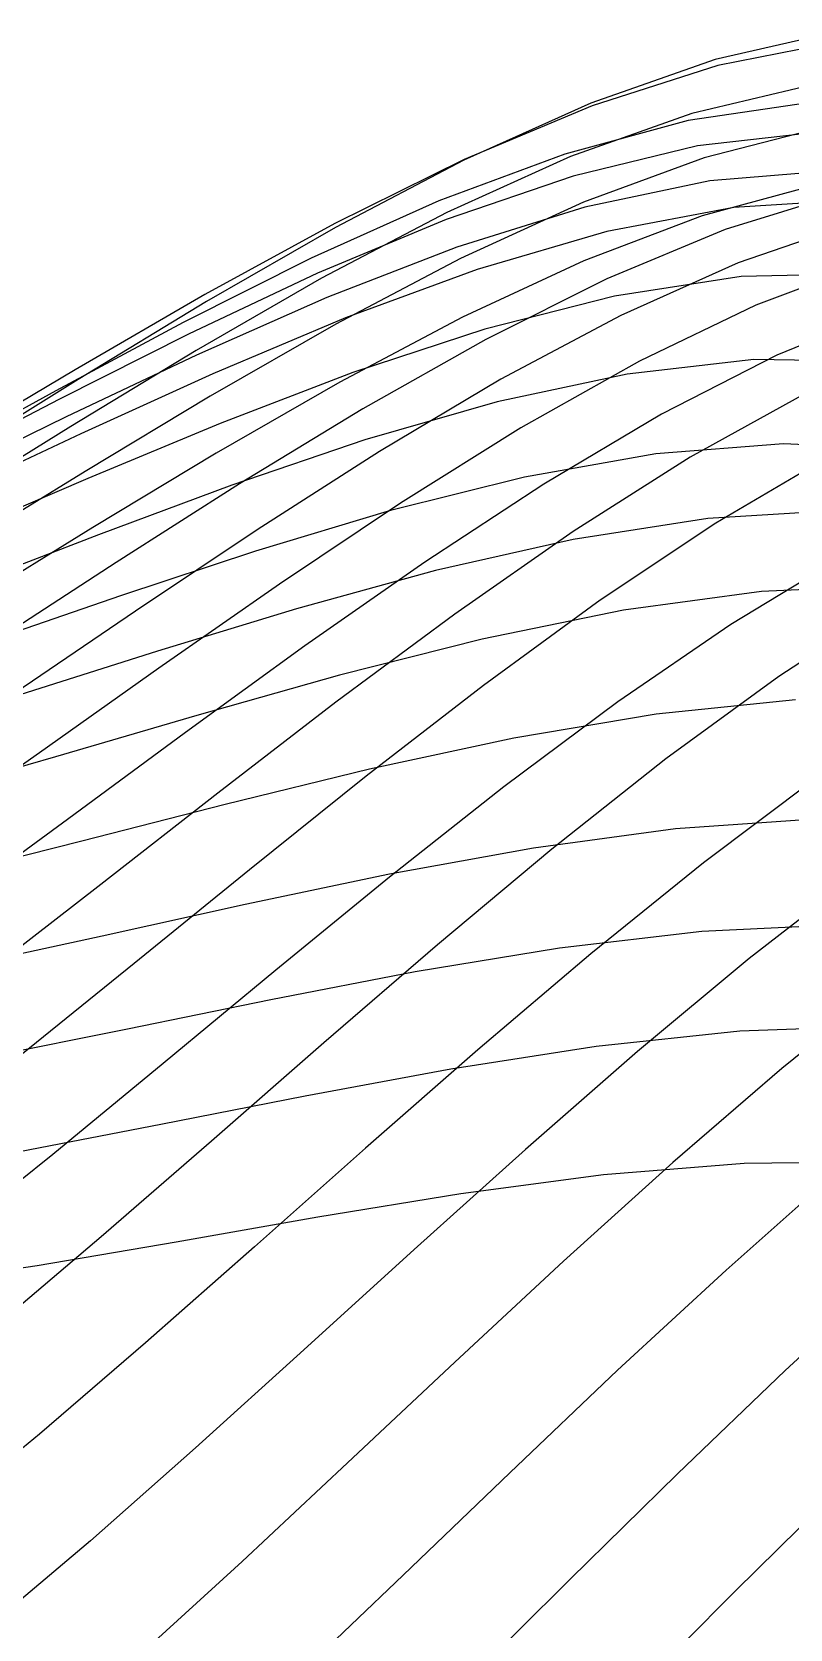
# Model space of a CAD drawing. Extents: x -607 to 1285, y -867 to 355.
# Drawn here: x 70.9 to 188.1, y 106.5 to 353.6 of the extents above; entities that cross this region are included whole.
import ezdxf

# ---------------------------------------------------------------- set-up
doc = ezdxf.new("R2010")
doc.units = 0
for name, color, linetype in [('0_100', 7, 'CONTINUOUS'), ('0_1028', 7, 'CONTINUOUS'), ('0_1029', 7, 'CONTINUOUS'), ('0_1030', 7, 'CONTINUOUS'), ('0_1031', 7, 'CONTINUOUS'), ('0_1032', 7, 'CONTINUOUS'), ('0_1033', 7, 'CONTINUOUS'), ('0_1034', 7, 'CONTINUOUS'), ('0_1132', 7, 'CONTINUOUS'), ('0_1133', 7, 'CONTINUOUS'), ('0_1134', 7, 'CONTINUOUS'), ('0_1135', 7, 'CONTINUOUS'), ('0_1136', 7, 'CONTINUOUS'), ('0_1137', 7, 'CONTINUOUS'), ('0_1138', 7, 'CONTINUOUS'), ('0_1236', 7, 'CONTINUOUS'), ('0_1237', 7, 'CONTINUOUS'), ('0_1238', 7, 'CONTINUOUS'), ('0_1239', 7, 'CONTINUOUS'), ('0_1240', 7, 'CONTINUOUS'), ('0_1241', 7, 'CONTINUOUS'), ('0_1242', 7, 'CONTINUOUS'), ('0_1340', 7, 'CONTINUOUS'), ('0_1341', 7, 'CONTINUOUS'), ('0_1342', 7, 'CONTINUOUS'), ('0_1343', 7, 'CONTINUOUS'), ('0_1344', 7, 'CONTINUOUS'), ('0_1345', 7, 'CONTINUOUS'), ('0_1346', 7, 'CONTINUOUS'), ('0_1443', 7, 'CONTINUOUS'), ('0_1444', 7, 'CONTINUOUS'), ('0_1445', 7, 'CONTINUOUS'), ('0_1446', 7, 'CONTINUOUS'), ('0_1447', 7, 'CONTINUOUS'), ('0_1448', 7, 'CONTINUOUS'), ('0_1449', 7, 'CONTINUOUS'), ('0_1547', 7, 'CONTINUOUS'), ('0_1548', 7, 'CONTINUOUS'), ('0_1549', 7, 'CONTINUOUS'), ('0_1550', 7, 'CONTINUOUS'), ('0_1551', 7, 'CONTINUOUS'), ('0_1552', 7, 'CONTINUOUS'), ('0_1553', 7, 'CONTINUOUS'), ('0_1651', 7, 'CONTINUOUS'), ('0_1652', 7, 'CONTINUOUS'), ('0_1653', 7, 'CONTINUOUS'), ('0_1654', 7, 'CONTINUOUS'), ('0_1655', 7, 'CONTINUOUS'), ('0_1656', 7, 'CONTINUOUS'), ('0_1657', 7, 'CONTINUOUS'), ('0_1755', 7, 'CONTINUOUS'), ('0_1756', 7, 'CONTINUOUS'), ('0_1757', 7, 'CONTINUOUS'), ('0_1758', 7, 'CONTINUOUS'), ('0_1759', 7, 'CONTINUOUS'), ('0_1760', 7, 'CONTINUOUS'), ('0_1761', 7, 'CONTINUOUS'), ('0_1858', 7, 'CONTINUOUS'), ('0_1859', 7, 'CONTINUOUS'), ('0_1860', 7, 'CONTINUOUS'), ('0_1861', 7, 'CONTINUOUS'), ('0_1862', 7, 'CONTINUOUS'), ('0_1863', 7, 'CONTINUOUS'), ('0_1864', 7, 'CONTINUOUS'), ('0_1962', 7, 'CONTINUOUS'), ('0_1963', 7, 'CONTINUOUS'), ('0_1964', 7, 'CONTINUOUS'), ('0_1965', 7, 'CONTINUOUS'), ('0_1966', 7, 'CONTINUOUS'), ('0_1967', 7, 'CONTINUOUS'), ('0_1968', 7, 'CONTINUOUS'), ('0_198', 7, 'CONTINUOUS'), ('0_199', 7, 'CONTINUOUS'), ('0_200', 7, 'CONTINUOUS'), ('0_201', 7, 'CONTINUOUS'), ('0_202', 7, 'CONTINUOUS'), ('0_203', 7, 'CONTINUOUS'), ('0_2066', 7, 'CONTINUOUS'), ('0_2067', 7, 'CONTINUOUS'), ('0_2068', 7, 'CONTINUOUS'), ('0_2069', 7, 'CONTINUOUS'), ('0_2070', 7, 'CONTINUOUS'), ('0_2071', 7, 'CONTINUOUS'), ('0_2072', 7, 'CONTINUOUS'), ('0_2170', 7, 'CONTINUOUS'), ('0_2171', 7, 'CONTINUOUS'), ('0_2172', 7, 'CONTINUOUS'), ('0_2173', 7, 'CONTINUOUS'), ('0_2174', 7, 'CONTINUOUS'), ('0_2175', 7, 'CONTINUOUS'), ('0_2176', 7, 'CONTINUOUS'), ('0_2274', 7, 'CONTINUOUS'), ('0_2275', 7, 'CONTINUOUS'), ('0_2276', 7, 'CONTINUOUS'), ('0_2277', 7, 'CONTINUOUS'), ('0_2278', 7, 'CONTINUOUS'), ('0_2279', 7, 'CONTINUOUS'), ('0_2280', 7, 'CONTINUOUS'), ('0_2281', 7, 'CONTINUOUS'), ('0_2378', 7, 'CONTINUOUS'), ('0_2379', 7, 'CONTINUOUS'), ('0_2380', 7, 'CONTINUOUS'), ('0_2381', 7, 'CONTINUOUS'), ('0_2382', 7, 'CONTINUOUS'), ('0_2383', 7, 'CONTINUOUS'), ('0_2384', 7, 'CONTINUOUS'), ('0_2385', 7, 'CONTINUOUS'), ('0_2483', 7, 'CONTINUOUS'), ('0_2484', 7, 'CONTINUOUS'), ('0_2485', 7, 'CONTINUOUS'), ('0_2486', 7, 'CONTINUOUS'), ('0_2487', 7, 'CONTINUOUS'), ('0_2488', 7, 'CONTINUOUS'), ('0_2489', 7, 'CONTINUOUS'), ('0_2587', 7, 'CONTINUOUS'), ('0_2588', 7, 'CONTINUOUS'), ('0_2589', 7, 'CONTINUOUS'), ('0_2590', 7, 'CONTINUOUS'), ('0_2591', 7, 'CONTINUOUS'), ('0_2592', 7, 'CONTINUOUS'), ('0_2593', 7, 'CONTINUOUS'), ('0_2691', 7, 'CONTINUOUS'), ('0_2692', 7, 'CONTINUOUS'), ('0_2693', 7, 'CONTINUOUS'), ('0_2694', 7, 'CONTINUOUS'), ('0_2695', 7, 'CONTINUOUS'), ('0_2696', 7, 'CONTINUOUS'), ('0_2697', 7, 'CONTINUOUS'), ('0_2698', 7, 'CONTINUOUS'), ('0_2794', 7, 'CONTINUOUS'), ('0_2795', 7, 'CONTINUOUS'), ('0_2796', 7, 'CONTINUOUS'), ('0_2797', 7, 'CONTINUOUS'), ('0_2798', 7, 'CONTINUOUS'), ('0_2799', 7, 'CONTINUOUS'), ('0_2800', 7, 'CONTINUOUS'), ('0_2801', 7, 'CONTINUOUS'), ('0_2898', 7, 'CONTINUOUS'), ('0_2899', 7, 'CONTINUOUS'), ('0_2900', 7, 'CONTINUOUS'), ('0_2901', 7, 'CONTINUOUS'), ('0_2902', 7, 'CONTINUOUS'), ('0_2903', 7, 'CONTINUOUS'), ('0_2904', 7, 'CONTINUOUS'), ('0_2905', 7, 'CONTINUOUS'), ('0_3002', 7, 'CONTINUOUS'), ('0_3003', 7, 'CONTINUOUS'), ('0_3004', 7, 'CONTINUOUS'), ('0_3005', 7, 'CONTINUOUS'), ('0_3006', 7, 'CONTINUOUS'), ('0_3007', 7, 'CONTINUOUS'), ('0_3008', 7, 'CONTINUOUS'), ('0_3009', 7, 'CONTINUOUS'), ('0_302', 7, 'CONTINUOUS'), ('0_303', 7, 'CONTINUOUS'), ('0_304', 7, 'CONTINUOUS'), ('0_305', 7, 'CONTINUOUS'), ('0_306', 7, 'CONTINUOUS'), ('0_307', 7, 'CONTINUOUS'), ('0_3106', 7, 'CONTINUOUS'), ('0_3107', 7, 'CONTINUOUS'), ('0_3108', 7, 'CONTINUOUS'), ('0_3109', 7, 'CONTINUOUS'), ('0_3110', 7, 'CONTINUOUS'), ('0_3111', 7, 'CONTINUOUS'), ('0_3112', 7, 'CONTINUOUS'), ('0_3211', 7, 'CONTINUOUS'), ('0_3212', 7, 'CONTINUOUS'), ('0_3213', 7, 'CONTINUOUS'), ('0_3214', 7, 'CONTINUOUS'), ('0_3215', 7, 'CONTINUOUS'), ('0_3315', 7, 'CONTINUOUS'), ('0_3316', 7, 'CONTINUOUS'), ('0_3317', 7, 'CONTINUOUS'), ('0_3318', 7, 'CONTINUOUS'), ('0_3420', 7, 'CONTINUOUS'), ('0_3421', 7, 'CONTINUOUS'), ('0_406', 7, 'CONTINUOUS'), ('0_407', 7, 'CONTINUOUS'), ('0_408', 7, 'CONTINUOUS'), ('0_409', 7, 'CONTINUOUS'), ('0_410', 7, 'CONTINUOUS'), ('0_411', 7, 'CONTINUOUS'), ('0_510', 7, 'CONTINUOUS'), ('0_511', 7, 'CONTINUOUS'), ('0_512', 7, 'CONTINUOUS'), ('0_513', 7, 'CONTINUOUS'), ('0_514', 7, 'CONTINUOUS'), ('0_515', 7, 'CONTINUOUS'), ('0_613', 7, 'CONTINUOUS'), ('0_614', 7, 'CONTINUOUS'), ('0_615', 7, 'CONTINUOUS'), ('0_616', 7, 'CONTINUOUS'), ('0_617', 7, 'CONTINUOUS'), ('0_618', 7, 'CONTINUOUS'), ('0_619', 7, 'CONTINUOUS'), ('0_717', 7, 'CONTINUOUS'), ('0_718', 7, 'CONTINUOUS'), ('0_719', 7, 'CONTINUOUS'), ('0_720', 7, 'CONTINUOUS'), ('0_721', 7, 'CONTINUOUS'), ('0_722', 7, 'CONTINUOUS'), ('0_820', 7, 'CONTINUOUS'), ('0_821', 7, 'CONTINUOUS'), ('0_822', 7, 'CONTINUOUS'), ('0_823', 7, 'CONTINUOUS'), ('0_824', 7, 'CONTINUOUS'), ('0_825', 7, 'CONTINUOUS'), ('0_826', 7, 'CONTINUOUS'), ('0_924', 7, 'CONTINUOUS'), ('0_925', 7, 'CONTINUOUS'), ('0_926', 7, 'CONTINUOUS'), ('0_927', 7, 'CONTINUOUS'), ('0_928', 7, 'CONTINUOUS'), ('0_929', 7, 'CONTINUOUS'), ('0_930', 7, 'CONTINUOUS'), ('0_94', 7, 'CONTINUOUS'), ('0_95', 7, 'CONTINUOUS'), ('0_96', 7, 'CONTINUOUS'), ('0_97', 7, 'CONTINUOUS'), ('0_98', 7, 'CONTINUOUS'), ('0_99', 7, 'CONTINUOUS')]:
    doc.layers.add(name, color=color, linetype=linetype)

msp = doc.modelspace()

# ---------------------------------------------------------------- linework, layer by layer
at = {"layer": '0_100'}
msp.add_polyline3d([(71.693, 162.6925, -3530.8328), (50.9012, 159.6622, -3522.869)], dxfattribs=at)
at = {"layer": '0_1028'}
msp.add_polyline3d([(199.4863, 316.154, -3297.6125), (180.5701, 315.7097, -3287.9844)], dxfattribs=at)
at = {"layer": '0_1029'}
msp.add_polyline3d([(180.5701, 315.7097, -3287.9844), (160.9859, 312.6982, -3278.837)], dxfattribs=at)
at = {"layer": '0_1030'}
msp.add_polyline3d([(160.9859, 312.6982, -3278.837), (140.9107, 307.595, -3270.1084)], dxfattribs=at)
at = {"layer": '0_1031'}
msp.add_polyline3d([(140.9107, 307.595, -3270.1084), (120.5214, 300.8757, -3261.737)], dxfattribs=at)
at = {"layer": '0_1032'}
msp.add_polyline3d([(120.5214, 300.8757, -3261.737), (99.9948, 293.0161, -3253.6616)], dxfattribs=at)
at = {"layer": '0_1033'}
msp.add_polyline3d([(99.9948, 293.0161, -3253.6616), (79.5079, 284.4914, -3245.8203)], dxfattribs=at)
at = {"layer": '0_1034'}
msp.add_polyline3d([(79.5079, 284.4914, -3245.8203), (59.2376, 275.7775, -3238.152)], dxfattribs=at)
at = {"layer": '0_1132'}
msp.add_polyline3d([(198.386, 327.578, -3262.4602), (179.407, 326.4195, -3252.764)], dxfattribs=at)
at = {"layer": '0_1133'}
msp.add_polyline3d([(179.407, 326.4195, -3252.764), (159.7969, 322.6694, -3243.6267)], dxfattribs=at)
at = {"layer": '0_1134'}
msp.add_polyline3d([(159.7969, 322.6694, -3243.6267), (139.7257, 316.8095, -3234.9727)], dxfattribs=at)
at = {"layer": '0_1135'}
msp.add_polyline3d([(139.7257, 316.8095, -3234.9727), (119.3638, 309.3222, -3226.726)], dxfattribs=at)
at = {"layer": '0_1136'}
msp.add_polyline3d([(119.3638, 309.3222, -3226.726), (98.8815, 300.6895, -3218.811)], dxfattribs=at)
at = {"layer": '0_1137'}
msp.add_polyline3d([(98.8815, 300.6895, -3218.811), (78.4491, 291.3937, -3211.1516)], dxfattribs=at)
at = {"layer": '0_1138'}
msp.add_polyline3d([(78.4491, 291.3937, -3211.1516), (58.2371, 281.9167, -3203.6716)], dxfattribs=at)
at = {"layer": '0_1236'}
msp.add_polyline3d([(194.475, 332.0974, -3227.3608), (175.7258, 330.5391, -3217.6614)], dxfattribs=at)
at = {"layer": '0_1237'}
msp.add_polyline3d([(175.7258, 330.5391, -3217.6614), (156.3709, 326.4314, -3208.5718)], dxfattribs=at)
at = {"layer": '0_1238'}
msp.add_polyline3d([(156.3709, 326.4314, -3208.5718), (136.5751, 320.2494, -3200.007)], dxfattribs=at)
at = {"layer": '0_1239'}
msp.add_polyline3d([(136.5751, 320.2494, -3200.007), (116.5035, 312.4688, -3191.882)], dxfattribs=at)
at = {"layer": '0_1240'}
msp.add_polyline3d([(116.5035, 312.4688, -3191.882), (96.3208, 303.565, -3184.111)], dxfattribs=at)
at = {"layer": '0_1241'}
msp.add_polyline3d([(96.3208, 303.565, -3184.111), (76.1921, 294.0134, -3176.6091)], dxfattribs=at)
at = {"layer": '0_1242'}
msp.add_polyline3d([(76.1921, 294.0134, -3176.6091), (56.2826, 284.2896, -3169.291)], dxfattribs=at)
at = {"layer": '0_1340'}
msp.add_polyline3d([(192.4766, 338.0543, -3191.9978), (173.825, 335.9335, -3182.2996)], dxfattribs=at)
at = {"layer": '0_1341'}
msp.add_polyline3d([(173.825, 335.9335, -3182.2996), (154.6005, 331.2725, -3173.2793)], dxfattribs=at)
at = {"layer": '0_1342'}
msp.add_polyline3d([(154.6005, 331.2725, -3173.2793), (134.9618, 324.5463, -3164.839)], dxfattribs=at)
at = {"layer": '0_1343'}
msp.add_polyline3d([(134.9618, 324.5463, -3164.839), (115.0674, 316.2305, -3156.881)], dxfattribs=at)
at = {"layer": '0_1344'}
msp.add_polyline3d([(115.0674, 316.2305, -3156.881), (95.0757, 306.8003, -3149.3076)], dxfattribs=at)
at = {"layer": '0_1345'}
msp.add_polyline3d([(95.0757, 306.8003, -3149.3076), (75.1457, 296.7311, -3142.021)], dxfattribs=at)
at = {"layer": '0_1346'}
msp.add_polyline3d([(75.1457, 296.7311, -3142.021), (55.4357, 286.4984, -3134.9229)], dxfattribs=at)
at = {"layer": '0_1443'}
msp.add_polyline3d([(190.9141, 342.5667, -3156.6445), (172.3672, 339.8842, -3146.971)], dxfattribs=at)
at = {"layer": '0_1444'}
msp.add_polyline3d([(172.3672, 339.8842, -3146.971), (153.2794, 334.6738, -3138.0425)], dxfattribs=at)
at = {"layer": '0_1445'}
msp.add_polyline3d([(153.2794, 334.6738, -3138.0425), (133.8028, 327.4101, -3129.7493)], dxfattribs=at)
at = {"layer": '0_1446'}
msp.add_polyline3d([(133.8028, 327.4101, -3129.7493), (114.0901, 318.5677, -3121.9805)], dxfattribs=at)
at = {"layer": '0_1447'}
msp.add_polyline3d([(114.0901, 318.5677, -3121.9805), (94.2938, 308.6213, -3114.626)], dxfattribs=at)
at = {"layer": '0_1448'}
msp.add_polyline3d([(94.2938, 308.6213, -3114.626), (74.566, 298.0457, -3107.5757)], dxfattribs=at)
at = {"layer": '0_1449'}
msp.add_polyline3d([(74.566, 298.0457, -3107.5757), (55.0593, 287.3152, -3100.7188)], dxfattribs=at)
at = {"layer": '0_1547'}
msp.add_polyline3d([(195.819, 352.0745, -3122.121), (176.9395, 348.3826, -3112.4285)], dxfattribs=at)
at = {"layer": '0_1548'}
msp.add_polyline3d([(176.9395, 348.3826, -3112.4285), (157.5258, 342.1411, -3103.5503)], dxfattribs=at)
at = {"layer": '0_1549'}
msp.add_polyline3d([(157.5258, 342.1411, -3103.5503), (137.7302, 333.8311, -3095.3638)], dxfattribs=at)
at = {"layer": '0_1550'}
msp.add_polyline3d([(137.7302, 333.8311, -3095.3638), (117.7045, 323.9344, -3087.7458)], dxfattribs=at)
at = {"layer": '0_1551'}
msp.add_polyline3d([(117.7045, 323.9344, -3087.7458), (97.601, 312.9324, -3080.573)], dxfattribs=at)
at = {"layer": '0_1552'}
msp.add_polyline3d([(97.601, 312.9324, -3080.573), (77.5717, 301.3068, -3073.7227)], dxfattribs=at)
at = {"layer": '0_1553'}
msp.add_polyline3d([(77.5717, 301.3068, -3073.7227), (57.7687, 289.5392, -3067.0713)], dxfattribs=at)
at = {"layer": '0_1651'}
msp.add_polyline3d([(195.3297, 353.5568, -3087.1226), (176.5671, 349.3078, -3077.5034)], dxfattribs=at)
at = {"layer": '0_1652'}
msp.add_polyline3d([(176.5671, 349.3078, -3077.5034), (157.2944, 342.5353, -3068.7585)], dxfattribs=at)
at = {"layer": '0_1653'}
msp.add_polyline3d([(157.2944, 342.5353, -3068.7585), (137.6586, 333.7175, -3060.7537)], dxfattribs=at)
at = {"layer": '0_1654'}
msp.add_polyline3d([(137.6586, 333.7175, -3060.7537), (117.8073, 323.3327, -3053.3545)], dxfattribs=at)
at = {"layer": '0_1655'}
msp.add_polyline3d([(117.8073, 323.3327, -3053.3545), (97.8877, 311.8592, -3046.4265)], dxfattribs=at)
at = {"layer": '0_1656'}
msp.add_polyline3d([(97.8877, 311.8592, -3046.4265), (78.0471, 299.7753, -3039.8354)], dxfattribs=at)
at = {"layer": '0_1657'}
msp.add_polyline3d([(78.0471, 299.7753, -3039.8354), (58.4331, 287.559, -3033.447)], dxfattribs=at)
at = {"layer": '0_1755'}
msp.add_polyline3d([(191.17, 345.2585, -3053.887), (172.9181, 340.966, -3044.358)], dxfattribs=at)
at = {"layer": '0_1756'}
msp.add_polyline3d([(172.9181, 340.966, -3044.358), (154.1556, 334.2659, -3035.7034)], dxfattribs=at)
at = {"layer": '0_1757'}
msp.add_polyline3d([(154.1556, 334.2659, -3035.7034), (135.0285, 325.6151, -3027.7888)], dxfattribs=at)
at = {"layer": '0_1758'}
msp.add_polyline3d([(135.0285, 325.6151, -3027.7888), (115.6827, 315.4706, -3020.4795)], dxfattribs=at)
at = {"layer": '0_1759'}
msp.add_polyline3d([(115.6827, 315.4706, -3020.4795), (96.2642, 304.2894, -3013.641)], dxfattribs=at)
at = {"layer": '0_1760'}
msp.add_polyline3d([(96.2642, 304.2894, -3013.641), (76.9189, 292.5284, -3007.1384)], dxfattribs=at)
at = {"layer": '0_1761'}
msp.add_polyline3d([(76.9189, 292.5284, -3007.1384), (57.7928, 280.6448, -3000.8374)], dxfattribs=at)
at = {"layer": '0_1858'}
msp.add_polyline3d([(192.9051, 338.7027, -3023.1738), (174.8368, 334.1022, -3013.6675)], dxfattribs=at)
at = {"layer": '0_1859'}
msp.add_polyline3d([(174.8368, 334.1022, -3013.6675), (156.2027, 327.2199, -3004.9897)], dxfattribs=at)
at = {"layer": '0_1860'}
msp.add_polyline3d([(156.2027, 327.2199, -3004.9897), (137.1583, 318.4903, -2997.0142)], dxfattribs=at)
at = {"layer": '0_1861'}
msp.add_polyline3d([(137.1583, 318.4903, -2997.0142), (117.8594, 308.3479, -2989.6143)], dxfattribs=at)
at = {"layer": '0_1862'}
msp.add_polyline3d([(117.8594, 308.3479, -2989.6143), (98.4616, 297.2275, -2982.6646)], dxfattribs=at)
at = {"layer": '0_1863'}
msp.add_polyline3d([(98.4616, 297.2275, -2982.6646), (79.1205, 285.5637, -2976.0386)], dxfattribs=at)
at = {"layer": '0_1864'}
msp.add_polyline3d([(79.1205, 285.5637, -2976.0386), (59.9918, 273.791, -2969.6099)], dxfattribs=at)
at = {"layer": '0_1962'}
msp.add_polyline3d([(192.2345, 329.8909, -2991.711), (174.5195, 325.1139, -2982.2815)], dxfattribs=at)
at = {"layer": '0_1963'}
msp.add_polyline3d([(174.5195, 325.1139, -2982.2815), (156.2178, 318.1592, -2973.6611)], dxfattribs=at)
at = {"layer": '0_1964'}
msp.add_polyline3d([(156.2178, 318.1592, -2973.6611), (137.488, 309.4427, -2965.7273)], dxfattribs=at)
at = {"layer": '0_1965'}
msp.add_polyline3d([(137.488, 309.4427, -2965.7273), (118.4887, 299.3802, -2958.3574)], dxfattribs=at)
at = {"layer": '0_1966'}
msp.add_polyline3d([(118.4887, 299.3802, -2958.3574), (99.3781, 288.3876, -2951.428)], dxfattribs=at)
at = {"layer": '0_1967'}
msp.add_polyline3d([(99.3781, 288.3876, -2951.428), (80.3149, 276.8807, -2944.8167)], dxfattribs=at)
at = {"layer": '0_1968'}
msp.add_polyline3d([(80.3149, 276.8807, -2944.8167), (61.4575, 265.2754, -2938.4004)], dxfattribs=at)
at = {"layer": '0_198'}
msp.add_polyline3d([(202.0031, 199.8005, -3551.9487), (180.3522, 198.9818, -3543.1475)], dxfattribs=at)
at = {"layer": '0_199'}
msp.add_polyline3d([(180.3522, 198.9818, -3543.1475), (158.1616, 196.6082, -3534.3467)], dxfattribs=at)
at = {"layer": '0_200'}
msp.add_polyline3d([(158.1616, 196.6082, -3534.3467), (135.6784, 193.1192, -3525.5854)], dxfattribs=at)
at = {"layer": '0_201'}
msp.add_polyline3d([(135.6784, 193.1192, -3525.5854), (113.1497, 188.9543, -3516.9023)], dxfattribs=at)
at = {"layer": '0_202'}
msp.add_polyline3d([(113.1497, 188.9543, -3516.9023), (90.8225, 184.5529, -3508.3362)], dxfattribs=at)
at = {"layer": '0_203'}
msp.add_polyline3d([(90.8225, 184.5529, -3508.3362), (68.9441, 180.3544, -3499.9258)], dxfattribs=at)
at = {"layer": '0_2066'}
msp.add_polyline3d([(195.8218, 328.4894, -2958.5168), (178.0936, 323.0175, -2949.2197)], dxfattribs=at)
at = {"layer": '0_2067'}
msp.add_polyline3d([(178.0936, 323.0175, -2949.2197), (159.7874, 315.3828, -2940.7805)], dxfattribs=at)
at = {"layer": '0_2068'}
msp.add_polyline3d([(159.7874, 315.3828, -2940.7805), (141.0604, 306.0004, -2933.0671)], dxfattribs=at)
at = {"layer": '0_2069'}
msp.add_polyline3d([(141.0604, 306.0004, -2933.0671), (122.0693, 295.2853, -2925.947)], dxfattribs=at)
at = {"layer": '0_2070'}
msp.add_polyline3d([(122.0693, 295.2853, -2925.947), (102.9712, 283.6526, -2919.2883)], dxfattribs=at)
at = {"layer": '0_2071'}
msp.add_polyline3d([(102.9712, 283.6526, -2919.2883), (83.9228, 271.5174, -2912.9585)], dxfattribs=at)
at = {"layer": '0_2072'}
msp.add_polyline3d([(83.9228, 271.5174, -2912.9585), (65.0811, 259.2947, -2906.8257)], dxfattribs=at)
at = {"layer": '0_2170'}
msp.add_polyline3d([(197.6804, 323.8771, -2925.327), (180.0926, 317.8677, -2916.2036)], dxfattribs=at)
at = {"layer": '0_2171'}
msp.add_polyline3d([(180.0926, 317.8677, -2916.2036), (161.9513, 309.7175, -2907.9946)], dxfattribs=at)
at = {"layer": '0_2172'}
msp.add_polyline3d([(161.9513, 309.7175, -2907.9946), (143.4084, 299.8388, -2900.5566)], dxfattribs=at)
at = {"layer": '0_2173'}
msp.add_polyline3d([(143.4084, 299.8388, -2900.5566), (124.6159, 288.6444, -2893.7466)], dxfattribs=at)
at = {"layer": '0_2174'}
msp.add_polyline3d([(124.6159, 288.6444, -2893.7466), (105.7259, 276.5467, -2887.4214)], dxfattribs=at)
at = {"layer": '0_2175'}
msp.add_polyline3d([(105.7259, 276.5467, -2887.4214), (86.8904, 263.9584, -2881.438)], dxfattribs=at)
at = {"layer": '0_2176'}
msp.add_polyline3d([(86.8904, 263.9584, -2881.438), (68.2614, 251.2919, -2875.653)], dxfattribs=at)
at = {"layer": '0_2274'}
msp.add_polyline3d([(200.288, 317.8342, -2892.9524), (182.8389, 311.3005, -2884.0176)], dxfattribs=at)
at = {"layer": '0_2275'}
msp.add_polyline3d([(182.8389, 311.3005, -2884.0176), (164.8528, 302.6558, -2876.044)], dxfattribs=at)
at = {"layer": '0_2276'}
msp.add_polyline3d([(164.8528, 302.6558, -2876.044), (146.4784, 292.3085, -2868.879)], dxfattribs=at)
at = {"layer": '0_2277'}
msp.add_polyline3d([(146.4784, 292.3085, -2868.879), (127.864, 280.6672, -2862.3704)], dxfattribs=at)
at = {"layer": '0_2278'}
msp.add_polyline3d([(127.864, 280.6672, -2862.3704), (109.1584, 268.1404, -2856.3657)], dxfattribs=at)
at = {"layer": '0_2279'}
msp.add_polyline3d([(109.1584, 268.1404, -2856.3657), (90.51, 255.1366, -2850.7134)], dxfattribs=at)
at = {"layer": '0_2280'}
msp.add_polyline3d([(90.51, 255.1366, -2850.7134), (72.0675, 242.0644, -2845.2603)], dxfattribs=at)
at = {"layer": '0_2281'}
msp.add_polyline3d([(72.0675, 242.0644, -2845.2603), (53.9793, 229.3322, -2839.8545)], dxfattribs=at)
at = {"layer": '0_2378'}
msp.add_polyline3d([(203.4025, 310.6142, -2861.1492), (186.0962, 303.5649, -2852.4253)], dxfattribs=at)
at = {"layer": '0_2379'}
msp.add_polyline3d([(186.0962, 303.5649, -2852.4253), (168.2687, 294.4364, -2844.7078)], dxfattribs=at)
at = {"layer": '0_2380'}
msp.add_polyline3d([(168.2687, 294.4364, -2844.7078), (150.0651, 283.6325, -2837.8354)], dxfattribs=at)
at = {"layer": '0_2381'}
msp.add_polyline3d([(150.0651, 283.6325, -2837.8354), (131.6307, 271.5576, -2831.6467)], dxfattribs=at)
at = {"layer": '0_2382'}
msp.add_polyline3d([(131.6307, 271.5576, -2831.6467), (113.1108, 258.6156, -2825.981)], dxfattribs=at)
at = {"layer": '0_2383'}
msp.add_polyline3d([(113.1108, 258.6156, -2825.981), (94.6508, 245.2108, -2820.6763)], dxfattribs=at)
at = {"layer": '0_2384'}
msp.add_polyline3d([(94.6508, 245.2108, -2820.6763), (76.3956, 231.7471, -2815.5718)], dxfattribs=at)
at = {"layer": '0_2385'}
msp.add_polyline3d([(76.3956, 231.7471, -2815.5718), (58.4908, 218.6288, -2810.506)], dxfattribs=at)
at = {"layer": '0_2483'}
msp.add_polyline3d([(190.3968, 297.5949, -2819.8435), (172.6533, 287.7763, -2812.4954)], dxfattribs=at)
at = {"layer": '0_2484'}
msp.add_polyline3d([(172.6533, 287.7763, -2812.4954), (154.5651, 276.285, -2806.0623)], dxfattribs=at)
at = {"layer": '0_2485'}
msp.add_polyline3d([(154.5651, 276.285, -2806.0623), (136.2705, 263.5267, -2800.3662)], dxfattribs=at)
at = {"layer": '0_2486'}
msp.add_polyline3d([(136.2705, 263.5267, -2800.3662), (117.9071, 249.9076, -2795.2292)], dxfattribs=at)
at = {"layer": '0_2487'}
msp.add_polyline3d([(117.9071, 249.9076, -2795.2292), (99.6132, 235.8337, -2790.4731)], dxfattribs=at)
at = {"layer": '0_2488'}
msp.add_polyline3d([(99.6132, 235.8337, -2790.4731), (81.5266, 221.7107, -2785.9194)], dxfattribs=at)
at = {"layer": '0_2489'}
msp.add_polyline3d([(81.5266, 221.7107, -2785.9194), (63.7852, 207.9448, -2781.3906)], dxfattribs=at)
at = {"layer": '0_2587'}
msp.add_polyline3d([(194.1866, 287.8744, -2788.9248), (176.6346, 277.5828, -2781.9116)], dxfattribs=at)
at = {"layer": '0_2588'}
msp.add_polyline3d([(176.6346, 277.5828, -2781.9116), (158.7596, 265.6435, -2775.8616)], dxfattribs=at)
at = {"layer": '0_2589'}
msp.add_polyline3d([(158.7596, 265.6435, -2775.8616), (140.6942, 252.4586, -2770.5847)], dxfattribs=at)
at = {"layer": '0_2590'}
msp.add_polyline3d([(140.6942, 252.4586, -2770.5847), (122.5708, 238.4302, -2765.8914)], dxfattribs=at)
at = {"layer": '0_2591'}
msp.add_polyline3d([(122.5708, 238.4302, -2765.8914), (104.5219, 223.96, -2761.5913)], dxfattribs=at)
at = {"layer": '0_2592'}
msp.add_polyline3d([(104.5219, 223.96, -2761.5913), (86.6801, 209.4503, -2757.4949)], dxfattribs=at)
at = {"layer": '0_2593'}
msp.add_polyline3d([(86.6801, 209.4503, -2757.4949), (69.1779, 195.3029, -2753.4116)], dxfattribs=at)
at = {"layer": '0_2691'}
msp.add_polyline3d([(196.0832, 272.2752, -2760.4114), (178.9507, 261.9078, -2753.65)], dxfattribs=at)
at = {"layer": '0_2692'}
msp.add_polyline3d([(178.9507, 261.9078, -2753.65), (161.5085, 249.9497, -2747.8691)], dxfattribs=at)
at = {"layer": '0_2693'}
msp.add_polyline3d([(161.5085, 249.9497, -2747.8691), (143.8843, 236.7902, -2742.8743)], dxfattribs=at)
at = {"layer": '0_2694'}
msp.add_polyline3d([(143.8843, 236.7902, -2742.8743), (126.2066, 222.8193, -2738.4705)], dxfattribs=at)
at = {"layer": '0_2695'}
msp.add_polyline3d([(126.2066, 222.8193, -2738.4705), (108.6033, 208.4265, -2734.4631)], dxfattribs=at)
at = {"layer": '0_2696'}
msp.add_polyline3d([(108.6033, 208.4265, -2734.4631), (91.2028, 194.0012, -2730.6575)], dxfattribs=at)
at = {"layer": '0_2697'}
msp.add_polyline3d([(91.2028, 194.0012, -2730.6575), (74.1331, 179.9335, -2726.8591)], dxfattribs=at)
at = {"layer": '0_2698'}
msp.add_polyline3d([(74.1331, 179.9335, -2726.8591), (57.5225, 166.6126, -2722.873)], dxfattribs=at)
at = {"layer": '0_2794'}
msp.add_polyline3d([(203.5549, 265.0632, -2729.691), (186.3783, 253.8814, -2723.3892)], dxfattribs=at)
at = {"layer": '0_2795'}
msp.add_polyline3d([(186.3783, 253.8814, -2723.3892), (168.9139, 241.1128, -2718.1353)], dxfattribs=at)
at = {"layer": '0_2796'}
msp.add_polyline3d([(168.9139, 241.1128, -2718.1353), (151.2852, 227.1487, -2713.7185)], dxfattribs=at)
at = {"layer": '0_2797'}
msp.add_polyline3d([(151.2852, 227.1487, -2713.7185), (133.6154, 212.381, -2709.9275)], dxfattribs=at)
at = {"layer": '0_2798'}
msp.add_polyline3d([(133.6154, 212.381, -2709.9275), (116.028, 197.2011, -2706.5503)], dxfattribs=at)
at = {"layer": '0_2799'}
msp.add_polyline3d([(116.028, 197.2011, -2706.5503), (98.6464, 182.0006, -2703.3762)], dxfattribs=at)
at = {"layer": '0_2800'}
msp.add_polyline3d([(98.6464, 182.0006, -2703.3762), (81.5938, 167.171, -2700.1938)], dxfattribs=at)
at = {"layer": '0_2801'}
msp.add_polyline3d([(81.5938, 167.171, -2700.1938), (64.9938, 153.1039, -2696.7915)], dxfattribs=at)
at = {"layer": '0_2898'}
msp.add_polyline3d([(191.9632, 237.9567, -2697.584), (174.7292, 225.0389, -2692.5718)], dxfattribs=at)
at = {"layer": '0_2899'}
msp.add_polyline3d([(174.7292, 225.0389, -2692.5718), (157.3211, 210.9709, -2688.3906)], dxfattribs=at)
at = {"layer": '0_2900'}
msp.add_polyline3d([(157.3211, 210.9709, -2688.3906), (139.864, 196.1325, -2684.83)], dxfattribs=at)
at = {"layer": '0_2901'}
msp.add_polyline3d([(139.864, 196.1325, -2684.83), (122.483, 180.9028, -2681.6787)], dxfattribs=at)
at = {"layer": '0_2902'}
msp.add_polyline3d([(122.483, 180.9028, -2681.6787), (105.3032, 165.6618, -2678.7266)], dxfattribs=at)
at = {"layer": '0_2903'}
msp.add_polyline3d([(105.3032, 165.6618, -2678.7266), (88.4496, 150.7889, -2675.7622)], dxfattribs=at)
at = {"layer": '0_2904'}
msp.add_polyline3d([(88.4496, 150.7889, -2675.7622), (72.0472, 136.6636, -2672.575)], dxfattribs=at)
at = {"layer": '0_2905'}
msp.add_polyline3d([(72.0472, 136.6636, -2672.575), (56.2213, 123.6657, -2668.9543)], dxfattribs=at)
at = {"layer": '0_3002'}
msp.add_polyline3d([(198.9015, 223.4912, -2671.5662), (181.8093, 210.2242, -2666.9062)], dxfattribs=at)
at = {"layer": '0_3003'}
msp.add_polyline3d([(181.8093, 210.2242, -2666.9062), (164.5401, 195.8397, -2663.0874)], dxfattribs=at)
at = {"layer": '0_3004'}
msp.add_polyline3d([(164.5401, 195.8397, -2663.0874), (147.2194, 180.7097, -2659.894)], dxfattribs=at)
at = {"layer": '0_3005'}
msp.add_polyline3d([(147.2194, 180.7097, -2659.894), (129.9725, 165.2061, -2657.1116)], dxfattribs=at)
at = {"layer": '0_3006'}
msp.add_polyline3d([(129.9725, 165.2061, -2657.1116), (112.9243, 149.7009, -2654.525)], dxfattribs=at)
at = {"layer": '0_3007'}
msp.add_polyline3d([(112.9243, 149.7009, -2654.525), (96.2001, 134.5661, -2651.9185)], dxfattribs=at)
at = {"layer": '0_3008'}
msp.add_polyline3d([(96.2001, 134.5661, -2651.9185), (79.9253, 120.1735, -2649.0776)], dxfattribs=at)
at = {"layer": '0_3009'}
msp.add_polyline3d([(79.9253, 120.1735, -2649.0776), (64.2249, 106.8953, -2645.7874)], dxfattribs=at)
at = {"layer": '0_302'}
msp.add_polyline3d([(195.9473, 215.4612, -3520.2107), (174.4729, 214.408, -3511.2915)], dxfattribs=at)
at = {"layer": '0_303'}
msp.add_polyline3d([(174.4729, 214.408, -3511.2915), (152.4657, 211.8389, -3502.3965)], dxfattribs=at)
at = {"layer": '0_304'}
msp.add_polyline3d([(152.4657, 211.8389, -3502.3965), (130.17, 208.1838, -3493.5586)], dxfattribs=at)
at = {"layer": '0_305'}
msp.add_polyline3d([(130.17, 208.1838, -3493.5586), (107.8303, 203.872, -3484.81)], dxfattribs=at)
at = {"layer": '0_306'}
msp.add_polyline3d([(107.8303, 203.872, -3484.81), (85.6909, 199.3331, -3476.1838)], dxfattribs=at)
at = {"layer": '0_307'}
msp.add_polyline3d([(85.6909, 199.3331, -3476.1838), (63.9963, 194.9965, -3467.7126)], dxfattribs=at)
at = {"layer": '0_3106'}
msp.add_polyline3d([(203.5578, 206.6885, -2645.1497), (186.8536, 193.2383, -2640.9624)], dxfattribs=at)
at = {"layer": '0_3107'}
msp.add_polyline3d([(186.8536, 193.2383, -2640.9624), (169.9981, 178.7017, -2637.6553)], dxfattribs=at)
at = {"layer": '0_3108'}
msp.add_polyline3d([(169.9981, 178.7017, -2637.6553), (153.1078, 163.4428, -2634.9998)], dxfattribs=at)
at = {"layer": '0_3109'}
msp.add_polyline3d([(153.1078, 163.4428, -2634.9998), (136.2989, 147.8256, -2632.7678)], dxfattribs=at)
at = {"layer": '0_3110'}
msp.add_polyline3d([(136.2989, 147.8256, -2632.7678), (119.6878, 132.2142, -2630.7314)], dxfattribs=at)
at = {"layer": '0_3111'}
msp.add_polyline3d([(119.6878, 132.2142, -2630.7314), (103.3907, 116.9727, -2628.6626)], dxfattribs=at)
at = {"layer": '0_3112'}
msp.add_polyline3d([(103.3907, 116.9727, -2628.6626), (87.5241, 102.4648, -2626.3333)], dxfattribs=at)
at = {"layer": '0_3211'}
msp.add_polyline3d([(194.9419, 176.879, -2617.2976), (178.2225, 162.0596, -2614.3755)], dxfattribs=at)
at = {"layer": '0_3212'}
msp.add_polyline3d([(178.2225, 162.0596, -2614.3755), (161.4647, 146.5435, -2612.1084)], dxfattribs=at)
at = {"layer": '0_3213'}
msp.add_polyline3d([(161.4647, 146.5435, -2612.1084), (144.7855, 130.6867, -2610.2644)], dxfattribs=at)
at = {"layer": '0_3214'}
msp.add_polyline3d([(144.7855, 130.6867, -2610.2644), (128.3016, 114.8452, -2608.6123)], dxfattribs=at)
at = {"layer": '0_3215'}
msp.add_polyline3d([(128.3016, 114.8452, -2608.6123), (112.1296, 99.375, -2606.9202)], dxfattribs=at)
at = {"layer": '0_3315'}
msp.add_polyline3d([(204.0155, 161.813, -2593.1765), (187.3776, 146.5141, -2590.814)], dxfattribs=at)
at = {"layer": '0_3316'}
msp.add_polyline3d([(187.3776, 146.5141, -2590.814), (170.7062, 130.5379, -2589.1243)], dxfattribs=at)
at = {"layer": '0_3317'}
msp.add_polyline3d([(170.7062, 130.5379, -2589.1243), (154.1157, 114.236, -2587.8655)], dxfattribs=at)
at = {"layer": '0_3318'}
msp.add_polyline3d([(154.1157, 114.236, -2587.8655), (137.7207, 97.9598, -2586.796)], dxfattribs=at)
at = {"layer": '0_3420'}
msp.add_polyline3d([(196.1946, 128.6583, -2569.149), (179.7028, 112.4512, -2567.9392)], dxfattribs=at)
at = {"layer": '0_3421'}
msp.add_polyline3d([(179.7028, 112.4512, -2567.9392), (163.2917, 95.9352, -2567.1626)], dxfattribs=at)
at = {"layer": '0_406'}
msp.add_polyline3d([(191.8872, 231.7728, -3488.3599), (170.4287, 230.2961, -3479.294)], dxfattribs=at)
at = {"layer": '0_407'}
msp.add_polyline3d([(170.4287, 230.2961, -3479.294), (148.4434, 227.3257, -3470.277)], dxfattribs=at)
at = {"layer": '0_408'}
msp.add_polyline3d([(148.4434, 227.3257, -3470.277), (126.1741, 223.2869, -3461.336)], dxfattribs=at)
at = {"layer": '0_409'}
msp.add_polyline3d([(126.1741, 223.2869, -3461.336), (103.8633, 218.6048, -3452.4963)], dxfattribs=at)
at = {"layer": '0_410'}
msp.add_polyline3d([(103.8633, 218.6048, -3452.4963), (81.7537, 213.7047, -3443.7852)], dxfattribs=at)
at = {"layer": '0_411'}
msp.add_polyline3d([(81.7537, 213.7047, -3443.7852), (60.0878, 209.0117, -3435.2283)], dxfattribs=at)
at = {"layer": '0_510'}
msp.add_polyline3d([(188.962, 250.2643, -3455.676), (167.4316, 248.0482, -3446.4995)], dxfattribs=at)
at = {"layer": '0_511'}
msp.add_polyline3d([(167.4316, 248.0482, -3446.4995), (145.3951, 244.317, -3437.412)], dxfattribs=at)
at = {"layer": '0_512'}
msp.add_polyline3d([(145.3951, 244.317, -3437.412), (123.0897, 239.5051, -3428.4292)], dxfattribs=at)
at = {"layer": '0_513'}
msp.add_polyline3d([(123.0897, 239.5051, -3428.4292), (100.7525, 234.047, -3419.5667)], dxfattribs=at)
at = {"layer": '0_514'}
msp.add_polyline3d([(100.7525, 234.047, -3419.5667), (78.6207, 228.3773, -3410.84)], dxfattribs=at)
at = {"layer": '0_515'}
msp.add_polyline3d([(78.6207, 228.3773, -3410.84), (56.9315, 222.9306, -3402.2651)], dxfattribs=at)
at = {"layer": '0_613'}
msp.add_polyline3d([(204.3541, 267.9418, -3430.6086), (183.696, 267.0222, -3421.3093)], dxfattribs=at)
at = {"layer": '0_614'}
msp.add_polyline3d([(183.696, 267.0222, -3421.3093), (162.3441, 264.1057, -3412.1501)], dxfattribs=at)
at = {"layer": '0_615'}
msp.add_polyline3d([(162.3441, 264.1057, -3412.1501), (140.5239, 259.6396, -3403.1323)], dxfattribs=at)
at = {"layer": '0_616'}
msp.add_polyline3d([(140.5239, 259.6396, -3403.1323), (118.4612, 254.071, -3394.2566)], dxfattribs=at)
at = {"layer": '0_617'}
msp.add_polyline3d([(118.4612, 254.071, -3394.2566), (96.3819, 247.8473, -3385.5242)], dxfattribs=at)
at = {"layer": '0_618'}
msp.add_polyline3d([(96.3819, 247.8473, -3385.5242), (74.5115, 241.4158, -3376.9355)], dxfattribs=at)
at = {"layer": '0_619'}
msp.add_polyline3d([(74.5115, 241.4158, -3376.9355), (53.0759, 235.2237, -3368.4922)], dxfattribs=at)
at = {"layer": '0_717'}
msp.add_polyline3d([(195.6185, 279.5535, -3395.11), (175.4177, 278.3046, -3385.8574)], dxfattribs=at)
at = {"layer": '0_718'}
msp.add_polyline3d([(175.4177, 278.3046, -3385.8574), (154.5753, 275.0532, -3376.8064)], dxfattribs=at)
at = {"layer": '0_719'}
msp.add_polyline3d([(154.5753, 275.0532, -3376.8064), (133.3037, 270.249, -3367.9443)], dxfattribs=at)
at = {"layer": '0_720'}
msp.add_polyline3d([(133.3037, 270.249, -3367.9443), (111.8156, 264.3417, -3359.2583)], dxfattribs=at)
at = {"layer": '0_721'}
msp.add_polyline3d([(111.8156, 264.3417, -3359.2583), (90.3233, 257.7809, -3350.7356)], dxfattribs=at)
at = {"layer": '0_722'}
msp.add_polyline3d([(90.3233, 257.7809, -3350.7356), (69.0396, 251.0162, -3342.3628)], dxfattribs=at)
at = {"layer": '0_820'}
msp.add_polyline3d([(206.0391, 288.9787, -3368.598), (187.0914, 289.8596, -3359.12)], dxfattribs=at)
at = {"layer": '0_821'}
msp.add_polyline3d([(187.0914, 289.8596, -3359.12), (167.3601, 288.2756, -3349.939)], dxfattribs=at)
at = {"layer": '0_822'}
msp.add_polyline3d([(167.3601, 288.2756, -3349.939), (147.0436, 284.6793, -3341.0261)], dxfattribs=at)
at = {"layer": '0_823'}
msp.add_polyline3d([(147.0436, 284.6793, -3341.0261), (126.3401, 279.5237, -3332.354)], dxfattribs=at)
at = {"layer": '0_824'}
msp.add_polyline3d([(126.3401, 279.5237, -3332.354), (105.4482, 273.2622, -3323.8945)], dxfattribs=at)
at = {"layer": '0_825'}
msp.add_polyline3d([(105.4482, 273.2622, -3323.8945), (84.5662, 266.3472, -3315.6194)], dxfattribs=at)
at = {"layer": '0_826'}
msp.add_polyline3d([(84.5662, 266.3472, -3315.6194), (63.8924, 259.2319, -3307.501)], dxfattribs=at)
at = {"layer": '0_924'}
msp.add_polyline3d([(201.3671, 302.597, -3332.896), (182.5137, 302.8779, -3323.3538)], dxfattribs=at)
at = {"layer": '0_925'}
msp.add_polyline3d([(182.5137, 302.8779, -3323.3538), (162.943, 300.6394, -3314.203)], dxfattribs=at)
at = {"layer": '0_926'}
msp.add_polyline3d([(162.943, 300.6394, -3314.203), (142.8409, 296.3462, -3305.398)], dxfattribs=at)
at = {"layer": '0_927'}
msp.add_polyline3d([(142.8409, 296.3462, -3305.398), (122.3933, 290.4631, -3296.8938)], dxfattribs=at)
at = {"layer": '0_928'}
msp.add_polyline3d([(122.3933, 290.4631, -3296.8938), (101.7859, 283.4547, -3288.6453)], dxfattribs=at)
at = {"layer": '0_929'}
msp.add_polyline3d([(101.7859, 283.4547, -3288.6453), (81.2046, 275.7856, -3280.6064)], dxfattribs=at)
at = {"layer": '0_930'}
msp.add_polyline3d([(81.2046, 275.7856, -3280.6064), (60.8353, 267.9207, -3272.7327)], dxfattribs=at)
at = {"layer": '0_94'}
msp.add_polyline3d([(202.2937, 178.7696, -3581.2183), (181.0461, 178.5529, -3572.7278)], dxfattribs=at)
at = {"layer": '0_95'}
msp.add_polyline3d([(181.0461, 178.5529, -3572.7278), (159.2668, 176.7611, -3564.2166)], dxfattribs=at)
at = {"layer": '0_96'}
msp.add_polyline3d([(159.2668, 176.7611, -3564.2166), (137.1986, 173.8367, -3555.728)], dxfattribs=at)
at = {"layer": '0_97'}
msp.add_polyline3d([(137.1986, 173.8367, -3555.728), (115.0848, 170.2222, -3547.3057)], dxfattribs=at)
at = {"layer": '0_98'}
msp.add_polyline3d([(115.0848, 170.2222, -3547.3057), (93.1686, 166.3599, -3538.9927)], dxfattribs=at)
at = {"layer": '0_99'}
msp.add_polyline3d([(93.1686, 166.3599, -3538.9927), (71.693, 162.6925, -3530.8328)], dxfattribs=at)

doc.saveas('drawing.dxf')
